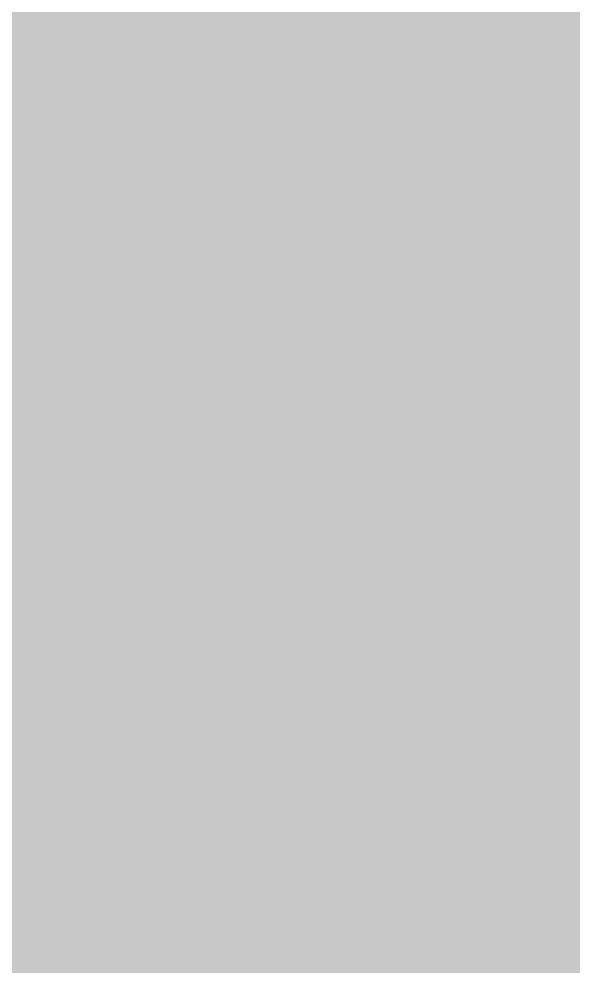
# Model space of a CAD drawing. Header units: millimetres. Extents: x -0.5 to 77.7, y -66.2 to -6.
# Drawn here: x 48.0845 to 48.128, y -19.8569 to -19.7825 of the extents above; entities that cross this region are included whole.
import ezdxf

# ---------------------------------------------------------------- set-up
doc = ezdxf.new("R2010")
doc.units = ezdxf.units.MM
doc.header["$MEASUREMENT"] = 0
doc.layers.add('Inner1', color=7, linetype='Continuous', true_color=0x999966)
doc.layers.add('Top-Silkscreen-Layer', color=7, linetype='Continuous', true_color=0xffcc00)

msp = doc.modelspace()

# ---------------------------------------------------------------- hatches: boundary and pattern name
at = {"layer": 'Inner1'}
msp.add_hatch(color=256, dxfattribs=at).paths.add_polyline_path([(77.239014, -6.454153), (77.239014, -65.681991), (-0.02286, -65.681991), (-0.02286, -6.454153)])
at = {"layer": 'Top-Silkscreen-Layer'}
msp.add_hatch(color=256, dxfattribs=at).paths.add_polyline_path([(48.11879, -19.821256), (48.107602, -19.838611), (48.118193, -19.855667), (48.168098, -19.836754)])

# ---------------------------------------------------------------- linework, layer by layer
at = {"layer": 'Top-Silkscreen-Layer', "const_width": 0.254001}
for points in [[(48.424277, -20.26286), (48.450686, -20.331426), (48.43652, -20.257282)], [(48.226372, -19.820128), (48.239123, -19.866984), (48.251848, -19.820783)], [(47.915882, -19.70196), (47.944266, -19.763767), (47.96792, -19.700307), (47.962745, -19.689215), (47.943206, -19.689215), (47.923661, -19.689215)], [(48.013266, -19.589924), (48.002706, -19.605319), (48.005989, -19.6229), (48.009932, -19.640778), (48.024359, -19.650952), (48.03812, -19.660827), (48.053322, -19.651812), (48.073654, -19.627327), (48.078779, -19.611859), (48.071019, -19.593194), (48.063259, -19.574528), (48.043543, -19.574528), (48.023819, -19.574528)], [(48.013094, -19.694954), (48.026391, -19.771487), (48.037186, -19.781799), (48.053017, -19.772412), (48.075426, -19.745087), (48.082005, -19.72715), (48.076613, -19.712483)], [(48.120683, -20.155951), (48.140266, -20.216776), (48.144432, -20.145355), (48.133262, -20.141517)], [(48.123966, -19.708223), (48.122518, -19.745947), (48.131719, -19.759667), (48.144762, -19.755917), (48.150267, -19.701559)], [(48.120371, -20.041621), (48.14092, -20.102002), (48.150363, -20.033173)], [(48.222702, -19.715571), (48.216079, -19.724718), (48.223534, -19.739939), (48.257163, -19.739014), (48.265596, -19.722868), (48.255893, -19.714646)], [(48.11879, -19.821256), (48.107602, -19.838611), (48.118193, -19.855667), (48.168098, -19.836754)], [(47.916041, -19.814811), (47.909018, -19.847787), (47.910599, -19.869853), (47.929236, -19.875133), (47.969997, -19.819778), (47.96284, -19.803902), (47.943746, -19.803902)], [(47.919349, -19.918771), (47.907316, -19.937043), (47.943936, -19.993141), (47.962866, -19.993141), (47.971616, -19.977367), (47.985478, -19.957194), (47.981846, -19.946874), (47.973096, -19.932848)], [(48.120575, -19.935819), (48.106179, -19.95305), (48.11639, -19.968795), (48.168098, -19.955198)], [(48.223451, -19.93823), (48.212059, -19.952132), (48.22133, -19.96672), (48.258478, -19.966829), (48.2706, -19.951979), (48.255595, -19.938186)]]:
    msp.add_lwpolyline(points, close=True, dxfattribs=at)
msp.add_lwpolyline([(48.075597, -20.095309), (48.057963, -20.024631), (48.060357, -19.993243), (48.080487, -19.970448), (48.088355, -19.952999), (48.080639, -19.935892), (48.058014, -19.909937), (48.055335, -19.879634), (48.075928, -19.858609), (48.084284, -19.843978), (48.078004, -19.826587), (48.003176, -19.839747), (48.021845, -19.877791), (48.019673, -19.913979), (48.002604, -19.968766), (48.019673, -19.992019), (48.020505, -20.02758), (48.003131, -20.047513)], dxfattribs=at)

doc.saveas('drawing.dxf')
